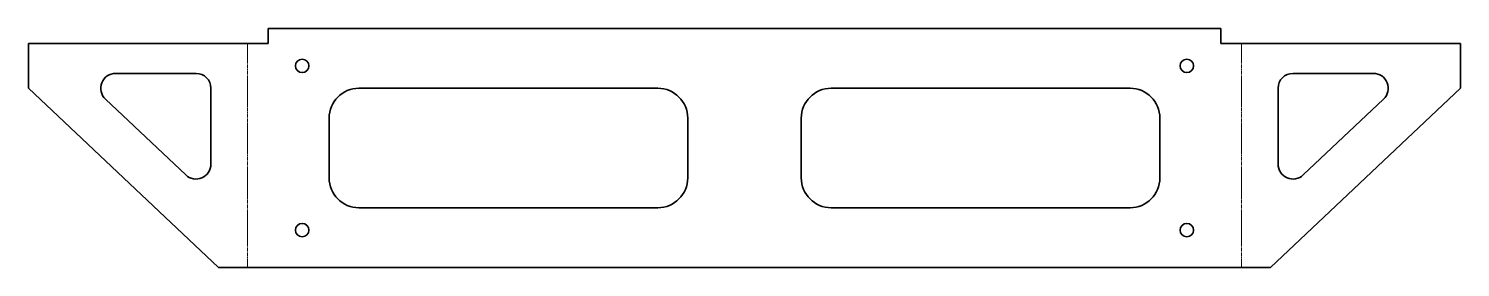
# Model space of a CAD drawing. Header units: inches. Extents: x 0 to 958, y 0 to 160.
import ezdxf

# ---------------------------------------------------------------- set-up
doc = ezdxf.new("R2010")
doc.units = ezdxf.units.IN
doc.header["$MEASUREMENT"] = 0
doc.linetypes.add('Chain', pattern=[13.68, 9.12, -1.14, 2.28, -1.14])
doc.layers.add('SIMUMAK Bend Centerline (ISO)', color=7, linetype='Chain', lineweight=9)
doc.layers.add('SIMUMAK Visible (ISO)', color=7, linetype='Continuous', lineweight=35)

# ---------------------------------------------------------------- blocks, each defined once
blk = doc.blocks.new('PTM-03-APDEL01_Sheet_6_PTM-03-APDEL01 (desplegada)')
at = {"layer": 'SIMUMAK Bend Centerline (ISO)', "ltscale": 0.263158}
for p, q in [((-332.52, 70), (-332.52, -80)), ((332.52, 70), (332.52, -80))]:
    blk.add_line(p, q, dxfattribs=at)
at = {"layer": 'SIMUMAK Visible (ISO)'}
for p, q in [((-318.75, 80), (318.75, 80)), ((-318.75, 70), (-318.75, 80)), ((318.75, 80), (318.75, 70)), ((-479.05, 40), (-479.05, 70)), ((-479.05, 70), (-318.75, 70)), ((318.75, 70), (479.05, 70)), ((479.05, 70), (479.05, 40)), ((-420.81, 50), (-367.05, 50)), ((367.05, 50), (420.81, 50)), ((-479.05, 40), (-352.05, -80)), ((-357.05, 40), (-357.05, -10.8)), ((-258, 40), (-58, 40)), ((58, 40), (258, 40)), ((352.05, -80), (479.05, 40)), ((357.05, -10.8), (357.05, 40)), ((-373.92, -18.06), (-427.67, 32.73)), ((427.67, 32.73), (373.92, -18.06)), ((-278, -20), (-278, 20)), ((-38, 20), (-38, -20)), ((38, -20), (38, 20)), ((278, 20), (278, -20)), ((-58, -40), (-258, -40)), ((258, -40), (58, -40)), ((352.05, -80), (-352.05, -80))]:
    blk.add_line(p, q, dxfattribs=at)
for centre in [(-296, 55), (296, 55), (-296, -55), (296, -55)]:
    blk.add_circle(centre, 4.5, dxfattribs=at)
for centre, radius, start, end in [((-420.81, 40), 10, 90, 226.62333), ((-367.05, 40), 10, 0, 90), ((367.05, 40), 10, 90, 180), ((420.81, 40), 10, 313.37667, 90), ((-258, 20), 20, 90, 180), ((-58, 20), 20, 0, 90), ((58, 20), 20, 90, 180), ((258, 20), 20, 0, 90), ((-367.05, -10.8), 10, 226.62333, 0), ((367.05, -10.8), 10, 180, 313.37667), ((-258, -20), 20, 180, 270), ((-58, -20), 20, 270, 360), ((58, -20), 20, 180, 270), ((258, -20), 20, 270, 360)]:
    blk.add_arc(centre, radius, start, end, dxfattribs=at)

msp = doc.modelspace()

# ---------------------------------------------------------------- block references
msp.add_blockref('PTM-03-APDEL01_Sheet_6_PTM-03-APDEL01 (desplegada)', (479.05, 80))

doc.saveas('drawing.dxf')
